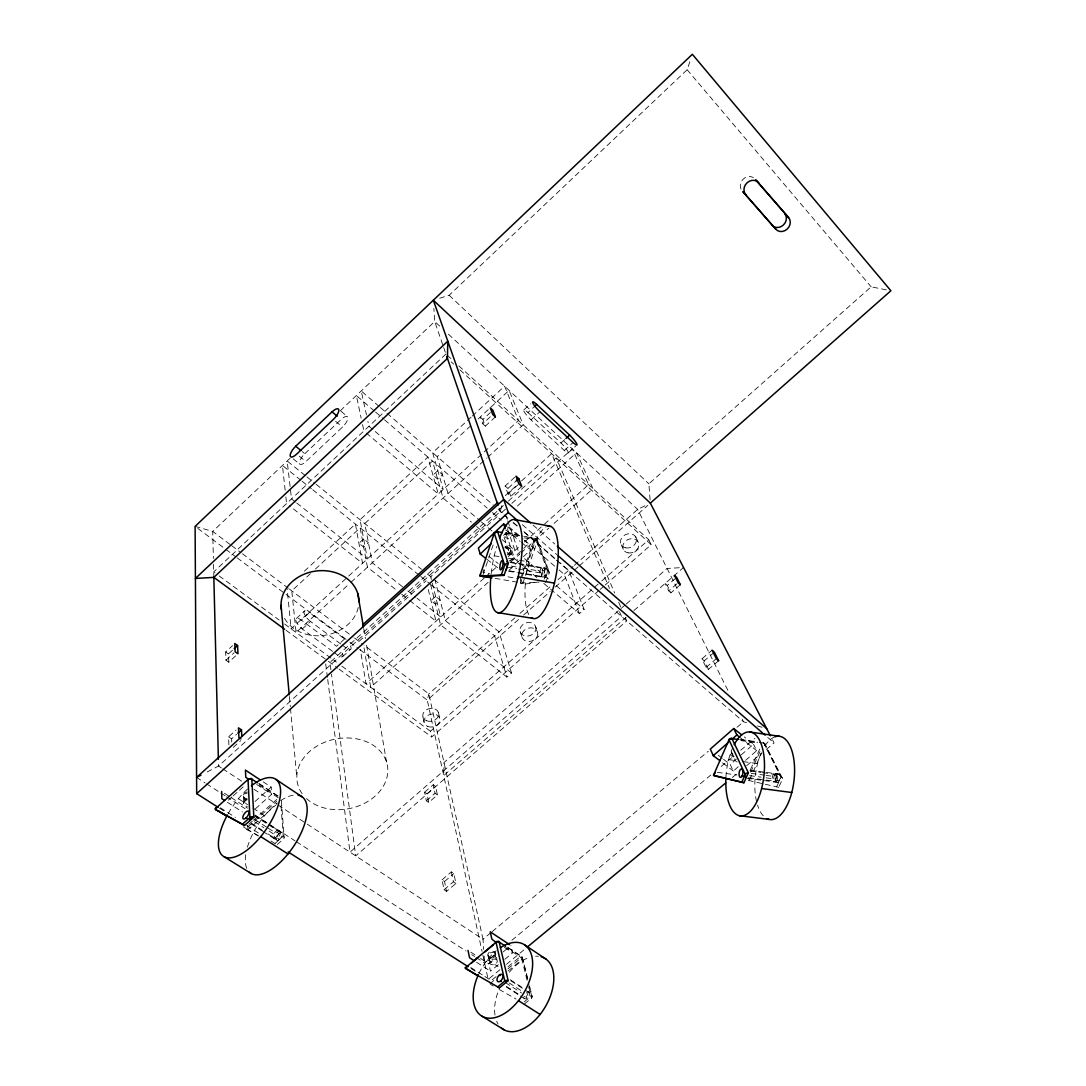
<?xml version="1.0" encoding="UTF-8"?>
<svg xmlns="http://www.w3.org/2000/svg" width="1086" height="1086" viewBox="0 0 1086 1086"><rect width="100%" height="100%" fill="white"/><g stroke="black" fill="none" stroke-linecap="round" stroke-linejoin="round"><path stroke-width="0.75" stroke-dasharray="5 3.75" d="M527.049 980.251L521.959 959.562A2.335 1.656 -17.1 0 0 522.095 957.146L521.769 956.576M763.811 742.987L781.065 777.25A2.498 1.846 -26 0 1 782.354 779.504L778.73 787.336L776.517 787.038L781.065 777.25M734.177 756.385A4.018 3.014 -25.1 0 1 730.729 755.069A4.018 3.014 -25.1 0 1 731.502 751.566L734.978 760.417M501.949 505.519L500.198 511.574L218.544 766.064L205.376 772.879M439.654 298.243L449.156 295.27L687.139 69.735L690.262 60.477M483.867 569.566L482.876 572.485L489.175 573.571M483.066 574.603L493.845 542.851M520.411 578.987L534.258 539.647A2.742 0.842 -79.6 0 1 535.574 538.683L521.755 577.942M521.199 579.517C515.66 589.304 538.33 579.652 540.855 582.775M523.018 583.494L524.796 576.978M525.325 575.458L537.326 541.48A2.742 2.308 -20.3 0 0 535.574 538.683L523.004 536.375M544.154 579.164L547.344 570.259L535.574 538.683L537.231 539.837M545.715 582.585L549.136 573.109L537.326 541.48A2.742 1.195 19.3 0 0 534.258 539.647L521.701 537.339M750.467 769.607L760.322 747.765M750.725 772.146L760.363 750.82M778.73 787.336L747.806 780.277L749.937 780.562L749.408 780.047L761.788 752.707M507.963 968.821L522.162 957.01M289.976 458.346L212.707 531.421L213.372 558.435M340.257 410.793L434.712 321.483L433.857 308.397M304.84 453.69L341.085 419.481A8.688 3.136 -49.3 0 1 347.9 417.513A8.688 3.136 -49.3 0 1 342.497 427.07L305.913 461.55A8.661 3.095 -49.9 0 1 299.356 463.301A8.661 3.095 -49.9 0 1 304.84 453.69L302.234 451.559M510.556 560.824L522.515 549.516M523.71 548.376L528.502 543.855L524.579 540.706M508.995 570.313L518.633 561.218M523.452 556.67L530.674 549.855L528.502 543.855M445.925 354.022L213.711 571.915L217.797 574.928M304.392 571.155L355.421 524.022L362.548 563.362L289.243 505.614M471.093 417.146L432.635 452.686L443.237 489.46L374.086 430.572M472.342 416.006L504.61 386.195L518.524 420.499L291.102 628.808L287.138 588.911M235.662 655.863L228.779 662.202L225.969 660.234L225.684 651.953L232.526 645.641M310.406 573.652L291.767 590.852L296.098 632.473L349.76 583.399M315.388 569.064L360.131 527.796L367.448 567.218L396.444 590.065M470.7 425.807L437.237 456.663L448.029 493.533L480.216 520.941M478.139 418.952L509.117 390.376L523.208 424.775L488.266 456.731M228.779 662.202L228.467 653.921L233.028 649.713M495.379 416.902L485.347 426.133L482.917 419.427L490.37 412.544M225.969 660.234L234.006 652.835M485.347 426.133L482.741 423.784L492.772 414.54M296.356 618.491L304.542 610.984M523.859 409.884L530.497 403.802M332.547 651.356L302.275 628.998A8.159 2.986 46.6 0 1 295.786 620.12A8.159 2.986 46.6 0 1 301.297 620.133L309.456 612.653L344.629 638.962A8.023 2.851 47.3 0 1 346.135 640.224M527.959 412.544L560.946 443.007A8.321 1.439 47.9 0 1 568.032 451.749A8.321 1.439 47.9 0 1 564.286 450.486L531.04 419.875A8.471 1.48 47.6 0 1 523.873 411.024A8.471 1.48 47.6 0 1 527.959 412.544L534.57 406.49M351.009 582.259L487.017 457.871M302.275 628.998L310.515 621.477L340.719 643.957M531.04 419.875L539.946 411.743M228.888 744.887L228.617 736.81L236.015 730.104M521.742 486.447L510.8 496.343L507.99 493.886L505.139 485.985L515.986 476.143M231.739 742.064L231.63 738.833L236.558 734.367M510.8 496.343L507.936 488.428L516.352 480.786M344.629 638.962L336.551 646.279L301.297 620.133M560.946 443.007L564.679 439.626M505.329 495.623L516.597 485.415M521.606 480.881L551.661 453.676L609.517 588.476M507.99 493.886L518.932 483.962M233.232 747.412L240.685 740.666M503.415 505.587L329.927 662.433L331.271 672.438M508.438 501.04L556.222 457.844L614.649 592.956M564.286 450.486L573.082 442.531M359.032 641.405L426.146 580.793M497.144 516.664L430.68 576.693L440.726 616.97L417.038 598.223M501.8 512.47L505.574 509.049M511.859 503.375L572.254 448.83L588.598 484.641L543.326 525.162M342.524 656.704L350.642 649.36M568.141 452.943L575.661 446.156M517.425 505.995L576.476 452.74L592.97 488.646L550.032 527.022M503.497 535.384L508.248 531.108L512.646 534.882L507.895 539.145L503.497 535.384L510.108 554.878L506.252 551.607M228.318 800.192L232.024 796.866M233.259 795.767L238.214 791.327M239.449 790.214L244.404 785.789M484.22 578.051L365.996 683.841L360.376 649.564M485.483 576.938L498.053 565.684M508.112 556.67L519.434 546.543M524.457 542.05L542.077 526.289M488.143 582.327L370.679 687.289L363.81 646.428M510.868 562.005L519.719 554.104M520.981 552.978L548.769 528.149M255.02 801.509L271.174 787.106L263.043 781.744M255.414 808.771L271.663 794.314L271.174 787.106M248.87 824.247L252.278 821.22M253.418 820.215L277.351 798.957M258.522 836.016L246.033 828.523L276.74 801.264M248.3 830.423L247.975 829.758L275.708 805.16M650.093 499.913L648.858 483.827L871.148 286.826L890.887 290.763M514.913 617.853L428.848 693.886L427.26 700.09L482.048 951.377M519.963 613.373L551.607 585.422M557.933 579.829L573.123 566.403M574.385 565.29L637.658 509.375L647.527 504.528M518.524 619.509L427.26 700.09L359.385 649.292M523.588 615.043L550.208 591.544M555.285 587.064L578.091 566.919M579.367 565.806L647.813 505.37M275.206 843.32L283.337 836.152A2.742 2.063 -9.3 0 1 283.46 839.057L276.02 845.614M598.888 590.526L431.699 736.987L430.45 731.217L600.544 582.028M601.807 580.915L648.776 539.728L458.36 365.412M600.164 589.413L603.992 586.06M605.269 584.947L651.22 544.697L648.776 539.728M430.558 584.336L440.577 624.83L506.89 677.067L511.533 673.008L499.058 631.821L426.676 573.462M543.828 583.453L579.422 613.617L584.159 609.463L568.697 570.286L559.738 562.534M738.222 766.757L733.294 771.046L730.226 764.49L736.349 759.141M741.249 754.879L753.494 744.195L744.277 736.892M745.62 760.322L756.711 750.67L753.494 744.195M625.034 605.065L444.011 762.535L443.712 775.567L626.133 617.282M626.31 603.952L667.103 568.467L683.542 567.476L633.79 610.644M424.626 792.196L433.273 784.703L435.608 786.359L437.4 794.925L428.698 802.459L426.336 800.803L424.626 792.196L426.974 793.852L428.698 802.459M426.974 793.852L435.608 786.359M680.338 584.689L670.917 592.847L667.293 585.463L676.646 577.358M426.336 800.803L435.052 793.255L433.273 784.703M670.917 592.847L668.732 590.893L678.166 582.72M442.043 879.823L451.355 871.895L453.839 873.578L455.916 883.461L446.522 891.416L444.025 889.746L442.043 879.823L444.541 881.493L446.522 891.416M718.633 660.736L708.411 669.397L706.104 667.388L701.923 658.822L712.077 650.188M444.541 881.493L453.839 873.578M708.411 669.397L704.217 660.831L714.357 652.211M444.025 889.746L453.405 881.778L451.355 871.895M706.104 667.388L716.339 658.7M490.818 932.725L483.012 939.254L483.677 949.408M492.121 931.639L708.357 751.173M737.014 727.253L743.53 721.823L746.625 722.733M476.007 957.431L484.56 962.943L496.261 953.223M511.873 940.272L710.801 775.065M721.199 766.431L734.204 755.639M740.706 750.236L755.001 738.358M498.311 964.707L490.478 971.196L488.836 963.798L496.628 957.336M503.117 951.947L509.605 946.571M504.827 959.305L512.66 952.816L510.895 945.485M499.913 969.73L488.171 979.45L482.401 953.019M506.443 964.341L524.728 949.218M732.317 777.508L737.53 773.191M746.666 765.63L761.028 753.752M766.254 749.421L774.087 742.946L771.141 737.231M496.044 976.653L491.266 980.59L484.899 976.518M507.99 966.771L519.99 956.861A2.403 1.425 -59.1 0 1 522.095 957.146L528.176 980.264M489.976 983.672L495.121 979.423M507.976 971.088L521.959 959.562A2.362 0.923 53 0 0 519.99 956.861L506.049 947.671M524.199 1001.862L531.624 995.781L528.787 984.296M524.552 1003.885L531.475 998.21A2.403 1.67 -17.3 0 0 531.624 995.781M527.592 979.436L522.366 957.228L506.863 947.114M507.461 554.145L508.37 553.684A4.52 3.815 -18.6 0 0 510.04 551.919L510.42 550.833A4.52 3.815 -18.6 0 0 510.094 548.688L506.415 546.72A4.52 3.815 -18.6 0 0 504.827 546.991L508.194 547.032A4.52 3.815 -18.6 0 1 509.429 547.819L510.067 548.62M764.055 743.123L759.277 742.553M504.881 547.982L507.651 547.697A4.52 3.815 -18.6 0 1 509.904 548.878L510.705 551.892L507.963 554.96L508.072 554.186A4.52 3.815 -18.5 0 0 506.252 548.281L506.239 547.683M535.574 538.683L524.294 536.321M520.479 583.06L536.62 582.395M775.988 773.748L778.553 774.087M717.357 772.336L736.946 774.97M777.019 780.508L779.219 780.807M748.77 777.739L764.72 779.884M766.39 780.101L776.409 781.458M747.154 778.309L777.63 782.368M749.91 770.178L765.006 772.227M766.472 772.431L778.431 774.047A4.181 1.955 -83.7 0 1 779.327 780.576A4.181 1.955 -83.7 0 1 775.988 779.979A4.181 1.955 -83.7 0 1 778.431 774.047M750.182 770.979L761.014 772.445M762.684 772.675L779.409 774.942M774.413 775.309L776.599 775.608M751.268 773.395L764.381 775.16M766.01 775.377L772.54 776.273M749.652 775.608L761.205 777.169M766.119 777.834L775.961 779.151M728.611 759.616L735.073 760.512M743.136 761.625L757.553 763.621M739.58 739.729L757.77 742.335M741.046 740.625L757.661 743M741.019 739.512L756.915 741.792M495.121 578.349L516.99 582.123M543.91 567.924A4.683 1.48 -80 0 1 543.76 575.295A4.683 1.48 -80 0 1 541.33 574.331A4.683 1.48 -80 0 1 543.91 567.924L546.394 568.358M507.976 576.829L518.864 578.716M507.081 567.055L516.787 568.765M518.402 569.05L542.525 573.272M543.882 574.956L546.516 575.404M509.551 570.856L544.208 576.91M508.465 571.209L517.099 572.743M518.117 572.892L544.941 577.603M494.239 555.774L498.963 556.602M508.411 558.285L517.805 559.955M519.366 560.227L528.746 561.883M509.714 561.924L546.299 568.358M510.732 562.629L547.032 569.037M542.104 570.096L544.724 570.557M511.126 566.091L517.56 567.218M522.393 568.059L539.959 571.155M505.302 532.832L522.719 536.022M505.574 533.185L519.841 535.805M504.311 534.163L520.126 537.054M763.268 742.702L765.006 743.869M195.113 526.384L212.707 531.421L230.259 544.615M757.431 725.91L762.073 727.281M246.359 829.188L258.02 835.568M490.451 984.378L493.275 985.979M499.085 989.387L516.054 999.052M280.052 831.509A4.602 2.077 -56.1 0 1 277.256 838.365A4.602 2.077 -56.1 0 1 274.704 835.731A4.602 2.077 -56.1 0 1 280.052 831.509L281.871 832.663M243.318 826.785L246.033 828.523M220.322 807.753L235.472 817.432M470.74 967.49L482.333 974.889M219.535 808.228L226.689 812.776M246.685 825.523L259.554 833.722M270.984 841.012L276.699 844.65M471.025 968.522L476.74 972.174M505.533 982.667L521.538 992.943M254.436 821.681L263.871 827.722M269.192 831.143L277.188 836.274M277.541 838.12L279.523 839.397M525.705 997.07L527.28 998.088M251.205 823.174L262.391 830.328M267.93 833.872L276.238 839.179M506.429 986.427L519.719 994.939M251.097 823.853L262.378 831.062M262.921 831.428L276.862 840.36M506.32 987.052L519.189 995.265M520.37 996.025L524.579 998.726M196.58 777.44L205.132 782.938M206.557 783.861L219.399 792.128M220.825 793.052L225.101 795.807M226.526 796.717L245.056 808.663M255.034 815.084L267.862 823.351M269.287 824.274L294.958 840.795M296.383 841.718L466.03 951.01M471.731 954.675L474.582 956.508M254.613 815.857L265.826 823.079M268.581 824.858L282.401 833.749M510.868 980.807L524.158 989.373M525.475 990.228L529.439 992.78M277.134 832.283L279.102 833.559M254.884 819.604L266.898 827.328M268.215 828.184L274.853 832.446M509.103 982.871L522.352 991.396A4.113 2.471 -60.1 0 0 521.66 992.468M227.354 802.255L242.436 811.934M476.523 962.237L490.478 971.196M224.408 793.214L229.852 796.73M231.223 797.613L247.567 808.16M470.795 952.15L479.116 957.526M480.514 958.422L488.836 963.798M510.23 979.748L524.416 988.884M255.359 815.572L270.645 825.428M271.351 825.903L281.763 832.595M238.404 798.712L247.622 804.685M252.889 808.079L264.617 815.667M487.451 959.739L498.012 966.567M221.381 767.911L218.544 766.064L218.422 761.001M222.793 768.834L242.585 781.811M253.907 789.21L276.536 804.034M277.948 804.957L483.012 939.254L428.848 693.886L364.014 645.152M259.527 785.449L278.505 797.938M256.676 784.459L271.663 794.314M504.352 947.345L512.66 952.816M259.323 783.671L278.776 796.5M507.624 947.25L521.606 956.467M258.685 783.671L277.731 796.214M228.617 736.81L231.63 738.833M453.405 881.778L455.916 883.461M225.684 651.953L228.467 653.921M435.052 793.255L437.4 794.925M219.168 575.919L279.143 620.011M284.6 624.016L336.402 662.093M341.846 666.098L430.45 731.217M286.012 630.247L337.746 668.161M339.103 669.152L431.699 736.987M333.864 652.319L337.814 655.238A8.009 2.905 47.3 0 0 342.782 656.433A8.009 2.905 47.3 0 0 340.814 650.609M342.022 644.935L345.972 647.867A8.023 2.851 47.3 0 0 350.9 649.102A8.023 2.851 47.3 0 0 348.905 643.306M197.828 528.42L235.838 556.86M237.196 557.878L284.708 593.431M286.066 594.436L348.525 641.161M349.882 642.179L358.027 648.274M231.617 545.634L241.065 552.747M242.422 553.765L288.36 588.286M289.365 589.046L353.194 637.02M354.552 638.039L362.656 644.134M722.624 762.834L733.294 771.046M718.267 755.259L722.258 758.327M723.575 759.358L730.226 764.49M486.84 559.263L498.759 568.562M488.89 556.276L498.107 563.485M401.725 594.218L408.309 599.404M409.626 600.449L435.988 621.219L427.993 588.408M739.512 737.068L756.711 750.67M295.433 501.99L291.51 498.881L287.166 460.98L305.587 475.831M296.749 503.022L367.394 558.937L360.05 519.732L427.884 457.07L438.269 494.008L366.457 433.138M402.553 586.766L372.281 562.806L364.747 523.533L432.5 461.034L443.074 498.067L471.433 522.108M407.82 590.933L415.721 597.178M511.533 673.008L445.301 620.595L435.092 580.25M505.682 529.846L520.153 541.425M521.47 542.484L530.674 549.855M507.569 527.063L519.339 536.511M300.89 480.256L282.441 465.446L285.143 490.275M302.207 481.315L311.438 488.714M312.754 489.772L419.495 575.458M420.811 576.517L430.042 583.929M431.359 584.974L494.605 635.758L506.89 677.067M306.904 476.89L314.804 483.256M316.121 484.315L421.409 569.213M293.125 458.794L299.695 464.116M299.329 456.201L305.913 461.55M335.655 421.314L342.497 427.07M341.031 411.227L347.506 416.712M476.591 526.479L483.039 531.936M518.402 561.91L514.601 558.679L505.221 531.325M519.678 562.996L537.475 578.064M372.797 429.486L368.955 426.214L367.896 421.409M481.492 522.04L493.085 531.909M502.099 539.579L514.968 550.534L507.176 528M524.524 558.666L548.634 579.205M556.249 585.68L584.159 609.463M374.331 410.983L356.371 395.535L361.149 418.083M375.607 412.096L383.304 418.707M384.58 419.82L487.193 508.099M492.325 512.511L501.298 520.235M508.995 526.859L523.099 538.995M524.389 540.095L557.729 568.793M559.019 569.892L564.15 574.304L579.422 613.617M379.15 406.449L361.217 390.96L366.498 414.988M380.426 407.562L493.139 504.976M498.257 509.402L505.94 516.04M513.624 522.692L517.465 526.004M523.873 531.543L558.448 561.435M507.881 518.212L500.198 511.574L498.555 506.782M513.013 522.637L516.855 525.95M524.538 532.588L555.272 559.154M556.548 560.254L743.53 721.823L742.023 718.783M522.352 524.701L556.86 554.607M767.707 737.408L774.087 742.946M533.063 525.067L554.77 543.977M505.139 485.985L507.936 488.428M701.923 658.822L704.217 660.831M482.917 419.427L480.324 417.078L482.741 423.784M667.293 585.463L665.134 583.521L668.732 590.893M451.179 361.842L453.69 364.122M459.935 369.837L651.22 544.697M447.16 355.163L452.143 359.724M439.694 326.099L434.712 321.483L443.509 347.045M448.409 334.162L637.658 509.375L728.407 691.47M449.156 295.27L648.858 483.827M687.139 69.735L871.148 286.826M520.764 579.544L522.637 583.087M748.24 777.834L749.408 780.047M782.477 778.295L765.128 744.1M762.942 742.743A2.443 1.113 -83 0 1 763.811 743.204A2.43 1.819 -26.1 0 1 765.087 745.43L782.354 779.504M635.704 536.918L638.093 541.887M621.233 544.833L623.54 549.842M618.681 602.268L620.69 606.925M625.4 617.798L626.744 620.907L355.719 855.89L331.488 674.107M619.495 611.717L621.491 616.373L350.004 852.143L327.66 679.021M537.353 540.149L549.136 571.616M506.117 516.203L507.203 519.312M507.746 520.873L519.447 554.349M443.726 347.642L445.314 352.258M510.094 548.688L512.293 555.109M535.778 627.002A8.131 6.638 -18.9 0 1 525.529 635.975A8.131 6.638 -18.9 0 1 522.583 624.844A8.131 6.638 -18.9 0 1 535.778 627.002L537.597 632.364A8.186 6.665 -18.9 0 1 527.294 641.364A8.186 6.665 -18.9 0 1 524.348 630.206A8.186 6.665 -18.9 0 1 537.597 632.364M520.167 631.577L521.904 636.966M529.792 986.821L532.221 996.649M528.638 986.726L531.475 998.21M495.447 953.046A3.882 2.756 -16.3 0 1 490.41 956.902A3.882 2.756 -16.3 0 1 489.229 952.273A3.882 2.756 -16.3 0 1 495.447 953.046L497.225 960.879A3.91 2.769 -16.3 0 1 492.162 964.748A3.91 2.769 -16.3 0 1 490.981 960.105A3.91 2.769 -16.3 0 1 497.225 960.879M494.605 952.313L496.261 959.59M438.445 712.565L439.735 718.28M488.917 956.386L490.655 964.232M487.913 954.947L489.691 962.956M362.52 424.531L363.891 430.966M422.997 717.14L424.205 722.882M363.715 628.509L365.425 638.527M366.566 645.193L386.535 761.992M325.705 663.899L327.443 677.338M285.862 496.899L286.568 503.524M289.392 696.52L290.315 706.647M290.478 708.343L296.831 777.549M281.369 800.789L284.152 837.211M281.016 805.771L283.46 839.057M484.125 956.169L484.56 962.943M247.744 825.251L247.975 829.758M244.717 797.993L245.083 805.731M247.282 791.993A4.412 3.367 -7.7 0 0 243.291 795.549L243.644 803.206A4.439 3.38 -7.8 0 0 247.323 806.45M213.521 564.245L213.847 577.372M740.951 189.059A8.742 7.724 -49 0 1 743.394 178.986A8.742 7.724 -49 0 1 753.372 177.629M302.166 793.662A45.843 35.458 -10.9 0 1 341.262 738.208A45.843 35.458 -10.9 0 1 383.453 785.992A45.843 35.458 -10.9 0 1 306.469 798.536M358.271 607.454A39.082 32.417 -8.4 0 1 323.424 635.446A39.082 32.417 -8.4 0 1 283.555 616.386M310.515 621.477A8.172 2.946 46.6 0 1 303.985 612.599A8.172 2.946 46.6 0 1 309.456 612.653M764.34 744.589A2.457 1.208 25.3 0 1 765.087 745.43M737.204 761.897A4.032 3.027 -25.2 0 1 736.254 761.625M735.48 761.123A4.032 3.027 -25.2 0 1 734.855 758.666M732.955 754.675A4.005 3.014 -25.2 0 1 732.195 754.173L731.679 753.48A4.005 3.014 -25.2 0 1 731.57 751.729M763.241 815.803A41.906 19.467 -83.7 0 1 757.526 805.106M756.548 801.577A41.906 19.467 -83.7 0 1 761.558 752.109M765.006 745.797A41.906 19.467 -83.7 0 1 775.187 736.742M725.937 777.074A42.205 18.869 -83.5 0 1 732.575 748.023M733.036 755.462A4.018 3.014 -25.2 0 1 731.937 753.263M508.248 553.154A4.548 3.828 -18.6 0 1 512.633 556.141A4.548 3.828 -18.6 0 1 509.388 560.688M547.344 570.259A2.837 2.362 -20.5 0 1 549.136 573.109M528.828 614.581A46.915 14.742 -80 0 1 525.556 581.241M526.33 574.793A46.915 14.742 -80 0 1 546.272 526.764M491.171 573.666A47.309 13.846 -79.9 0 1 496.696 546.475M526.9 992.088A4.113 2.471 -60.1 0 1 526.696 993.242M524.674 996.378A4.113 2.471 -60.1 0 1 523.737 996.975M528.095 991.382A4.113 2.471 -60.2 0 1 528.502 996.717A4.113 2.471 -60.2 0 1 523.832 997.871M527.945 992.197A4.113 2.471 -60.2 0 1 526.493 996.283A4.113 2.471 -60.2 0 1 523.289 997.83M498.04 1023.962A41.146 24.693 -60.2 0 1 496.696 1021.302M494.985 1015.098A41.146 24.693 -60.2 0 1 498.963 989.509M509.348 972.228A41.146 24.693 -60.2 0 1 529.574 957.377M535.629 956.237A41.146 24.693 -60.2 0 1 538.48 956.304M478.98 973.382A41.567 24.421 -59.7 0 1 496.166 950.793M247.241 799.825A4.425 3.38 -7.7 0 1 243.345 796.649A4.425 3.38 -7.7 0 1 247.336 793.079M247.187 798.726A4.412 3.367 -7.7 0 1 243.291 795.549M243.644 803.206A4.439 3.38 -7.8 0 1 247.567 799.703M246.753 868.338A46.033 20.81 -56.1 0 1 246.101 852.401M247.418 847.134A46.033 20.81 -56.1 0 1 277.419 803.002M280.677 800.64A46.033 20.81 -56.1 0 1 295.582 794.966M228.223 813.509A46.576 20.295 -55.8 0 1 248.015 788.64M363.634 538.928L358.909 543.271L363.715 547.1L368.439 542.756L363.634 538.928M437.821 470.672L432.975 475.139L437.672 479.157L442.518 474.704L437.821 470.672M435.608 596.418L430.966 600.599L435.459 604.169L440.101 600.015L435.608 596.418M426.622 720.751A8.064 6.394 -14.2 0 0 438.69 714.221A8.064 6.394 -14.2 0 0 426.839 709.538A8.064 6.394 -14.2 0 0 426.622 720.751M427.857 726.493A8.104 6.407 -14.3 0 0 439.966 719.937A8.104 6.407 -14.3 0 0 428.074 715.253A8.104 6.407 -14.3 0 0 427.857 726.493M625.767 547.86A8.254 6.883 -25.2 0 0 636.355 538.588A8.254 6.883 -25.2 0 0 623.255 536.117A8.254 6.883 -25.2 0 0 625.767 547.86M628.102 552.869A8.308 6.896 -25.2 0 0 638.744 543.57A8.308 6.896 -25.2 0 0 625.59 541.086A8.308 6.896 -25.2 0 0 628.102 552.869M775.228 780.915A4.195 1.941 -83.7 0 0 775.255 773.789A4.195 1.941 -83.7 0 0 772.255 778.431A4.195 1.941 -83.7 0 0 775.228 780.915M776.87 780.793A4.181 1.955 -83.7 0 0 776.531 773.856A4.181 1.955 -83.7 0 0 773.734 779.056A4.181 1.955 -83.7 0 0 776.87 780.793M541.833 575.376A4.697 1.466 -80 0 0 542.294 567.707A4.697 1.466 -80 0 0 539.606 573.557A4.697 1.466 -80 0 0 541.833 575.376M546.339 575.892A4.683 1.48 -80 0 0 546.584 568.412A4.683 1.48 -80 0 0 543.964 574.643A4.683 1.48 -80 0 0 546.339 575.892M490.451 957.988A3.882 2.756 -16.3 0 0 495.732 954.309A3.882 2.756 -16.3 0 0 489.65 953.25A3.882 2.756 -16.3 0 0 490.451 957.988M275.6 837.754A4.602 2.077 -56.1 0 0 278.885 830.844A4.602 2.077 -56.1 0 0 273.563 834.455A4.602 2.077 -56.1 0 0 275.6 837.754M279.129 839.722A4.602 2.091 -56.2 0 0 282.075 832.84A4.602 2.091 -56.2 0 0 276.74 836.858A4.602 2.091 -56.2 0 0 279.129 839.722"/><path stroke-width="1.5" d="M741.684 782.422L745.254 774.508L728.977 739.797L713.529 775.255L743.924 782.721L748.39 772.825L731.964 738.643A2.471 1.086 -82.8 0 0 730.389 739.104M480.297 576.137L501.352 574.901L504.664 565.304L494.279 533.131L479.944 575.743L482.89 576.585L504.04 575.363L508.194 563.362L497.619 531.733A2.756 0.787 -79.6 0 0 496.872 531.665M495.65 532.642A2.769 1.222 18.6 0 0 494.211 533.606L494.211 533.606A2.769 2.348 -18.2 0 1 497.619 531.733L502.397 532.615M215.191 808.894L248.029 779.463A2.62 1.195 47.6 0 1 249.916 779.124A2.715 1.154 -55.1 0 1 251.816 779.137L253.839 817.174L244.472 825.496L215.49 809.545L215.462 808.228L217.499 807.129M728.896 739.865L728.91 740.272A2.443 1.846 -25.2 0 1 731.964 738.643L738.059 739.512M495.976 942.024L504.773 981.079L497.795 986.835L499.424 987.866L508.153 980.672L499.166 942.037A2.43 1.398 -58.7 0 0 497.089 941.779A2.376 0.95 52.7 0 0 495.895 942.417L465.229 967.925L478.464 976.341M257.314 782.762L251.816 779.137A2.688 2.063 -7.6 0 0 248.029 779.463L249.929 817.527L242.422 824.193L215.49 809.545M729.1 739.851L728.91 740.272A2.471 1.222 24.7 0 1 729.33 739.172M248.3 779.042L245.775 777.277L245.436 770.11L260.341 779.952M480.636 574.195L479.944 575.743M506.266 526.004L503.646 523.914L478.356 548.023L480.216 554.091L485.51 558.231M480.216 554.091L491.13 543.706M295.704 446.237L332.044 411.852A8.729 3.095 -49.3 0 1 338.832 409.829A8.729 3.095 -49.3 0 1 333.375 419.4L296.709 454.07A8.688 3.041 -49.9 0 1 290.166 455.862A8.688 3.041 -49.9 0 1 295.704 446.237L300.931 450.5M213.847 577.372L447.432 358.407L447.785 341.167L195.412 578.444L213.847 577.372L284.641 629.242M234.169 648.668L237.59 645.518L234.807 643.536L235.16 651.776L237.97 653.758L237.59 645.518M534.57 406.49L536.769 404.481L569.661 435.119A8.335 1.371 47.9 0 1 576.775 443.848A8.335 1.371 47.9 0 1 573.082 442.531L539.946 411.743A8.484 1.425 47.6 0 1 532.751 402.892A8.484 1.425 47.6 0 1 536.769 404.481M237.78 733.254L241.486 729.901L238.486 727.864L238.906 737.503L240.916 738.86M516.352 480.786L518.769 478.614L515.986 476.143L518.932 483.962L521.742 486.447L518.769 478.614M565.928 438.5L569.661 435.119M362.615 624.844L497.822 502.424M196.58 777.44L503.7 499.479L530.511 522.841M218.11 807.319L196.675 793.649L508.302 512.511L433.328 300.225L650.338 503.13L770.395 735.792M650.338 503.13L890.887 290.763L692.352 54.3L195.113 526.384L196.675 793.649M741.629 734.801L733.729 728.53L710.298 749.096L713.285 755.639L719.964 760.77M713.285 755.639L728.177 742.593M731.896 739.335L736.865 734.978L733.729 728.53M471.758 962.834L477.772 957.838M484.994 951.825L493.451 944.793M527.334 947.06L725.787 782.911M715.28 772.472L713.529 775.255M198.046 776.68L200.978 775.16M468.161 965.834L465.229 967.925M739.349 815.695L769.024 819.387M761.612 788.531L791.775 792.508M742.213 775.838L743.34 775.988M714.031 775.771L743.924 782.721M750.019 732.018L779.422 736.294M497.415 612.558L532.873 618.396M491.972 577.806L482.89 576.585M518.185 576.829L554.457 583.128M501.352 574.901L504.04 575.363M514.316 519.515L549.597 526.099M465.69 968.617L499.424 987.866M224.055 856.718L251.314 873.578M482.198 1016.306L503.877 1029.718M260.721 836.6L287.98 853.963M518.497 1000.681L540.109 1014.446M218.571 811.052L226.879 816.333M288.129 851.94L468.161 966.703M242.422 824.193L244.472 825.496M246.033 817.934L247.051 818.586M500.619 980.984A4.154 2.443 -59.7 0 0 502.112 974.495A4.154 2.443 -59.7 0 0 497.103 978.649A4.154 2.443 -59.7 0 0 500.619 980.984L501.42 981.5M499.275 975.092L500.076 975.608M224.612 800.491L221.87 798.739L221.68 791.45M473.74 960.445L469.559 957.757L468.012 950.359M509.524 944.576L490.22 931.829L491.89 939.146L495.895 942.417A2.362 1.683 -16.5 0 1 499.166 942.037L505.587 946.273M275.966 779.436L302.22 796.92M525.013 945.132L545.973 959.074M736.865 734.978L739.512 737.068M332.044 411.852L337.203 416.209M508.302 512.511L517.235 520.262M558.136 555.72L765.141 735.195M557.322 546.204L766.702 728.638M755.842 179.896L788.64 217.621A8.647 7.521 -46.7 0 1 787.146 229.119A8.647 7.521 -46.7 0 1 775.838 229.241L743.163 192.046M756.005 180.235L788.64 217.621M742.973 191.733L775.838 229.241M446.821 356.629L497.999 505.18M503.646 523.914L505.18 528.366M357.728 593.485L363.43 626.853M281.03 605.364L289.243 694.836M241.486 729.901L241.784 736.322M213.833 577.005L218.381 759.304M784.73 213.671A8.593 7.493 -46.9 0 1 783.277 225.101A8.593 7.493 -46.9 0 1 772.037 225.223M745.729 194.625A8.797 7.765 -48.7 0 1 747.087 182.774A8.797 7.765 -48.7 0 1 758.666 182.733M281.423 609.613A39.082 32.417 -8.4 0 1 317.411 570.869A39.082 32.417 -8.4 0 1 358.937 601.82M745.96 776.314A4.222 1.887 -83.5 0 1 745.444 777.209M745.254 774.508A2.525 1.873 -25.2 0 1 748.39 772.825M734.204 744.67A42.205 18.869 -83.5 0 1 763.187 751.295A42.205 18.869 -83.5 0 1 747.86 813.523A42.205 18.869 -83.5 0 1 725.869 778.553M775.187 736.742A41.906 19.467 -83.7 0 1 794.151 779.164A41.906 19.467 -83.7 0 1 767.001 818.668M506.931 561.462A4.724 1.385 -79.9 0 1 507.243 562.005M507.461 564.177A4.724 1.385 -79.9 0 1 505.723 570.299M504.664 565.304A2.864 2.403 -18.5 0 1 508.194 563.362M499.587 538.045A47.309 13.846 -79.9 0 1 521.918 536.701A47.309 13.846 -79.9 0 1 505.397 608.323A47.309 13.846 -79.9 0 1 491.008 575.268M547.968 526.167A46.915 14.742 -80 0 1 556.046 575.526A46.915 14.742 -80 0 1 531.393 617.635M504.773 981.079A2.43 1.71 -16.7 0 1 508.153 980.672M500.32 947.725A41.567 24.421 -59.7 0 1 532.344 968.685A41.567 24.421 -59.7 0 1 492.162 1018.098A41.567 24.421 -59.7 0 1 478.369 974.699M541.181 956.807A41.146 24.693 -60.2 0 1 546.149 1005.324A41.146 24.693 -60.2 0 1 501.651 1028.198M251.246 817.894A4.656 2.023 -55.8 0 1 249.441 820.093M249.929 817.527A2.783 2.104 -8.1 0 1 253.839 817.174M251.314 785.87A46.576 20.295 -55.8 0 1 279.211 801.631A46.576 20.295 -55.8 0 1 233.449 857.316A46.576 20.295 -55.8 0 1 227.436 814.921M298.053 795.156A46.033 20.81 -56.1 0 1 295.12 844.012A46.033 20.81 -56.1 0 1 249.468 872.262M718.633 660.736L716.339 658.7L712.077 650.188L714.357 652.211L718.633 660.736M495.379 416.902L492.772 414.54L490.275 407.902L492.868 410.264L495.379 416.902M680.338 584.689L678.166 582.72L674.487 575.39L676.646 577.358L680.338 584.689M742.322 775.608A4.222 1.873 -83.5 0 0 741.521 769.024A4.222 1.873 -83.5 0 0 739.104 775.024A4.222 1.873 -83.5 0 0 742.322 775.608M502.031 568.141A4.738 1.371 -79.9 0 0 502.37 560.607A4.738 1.371 -79.9 0 0 499.845 566.919A4.738 1.371 -79.9 0 0 502.031 568.141M245.64 818.26A4.656 2.023 -55.7 0 0 248.721 811.351A4.656 2.023 -55.7 0 0 243.345 815.45A4.656 2.023 -55.7 0 0 245.64 818.26"/></g></svg>
